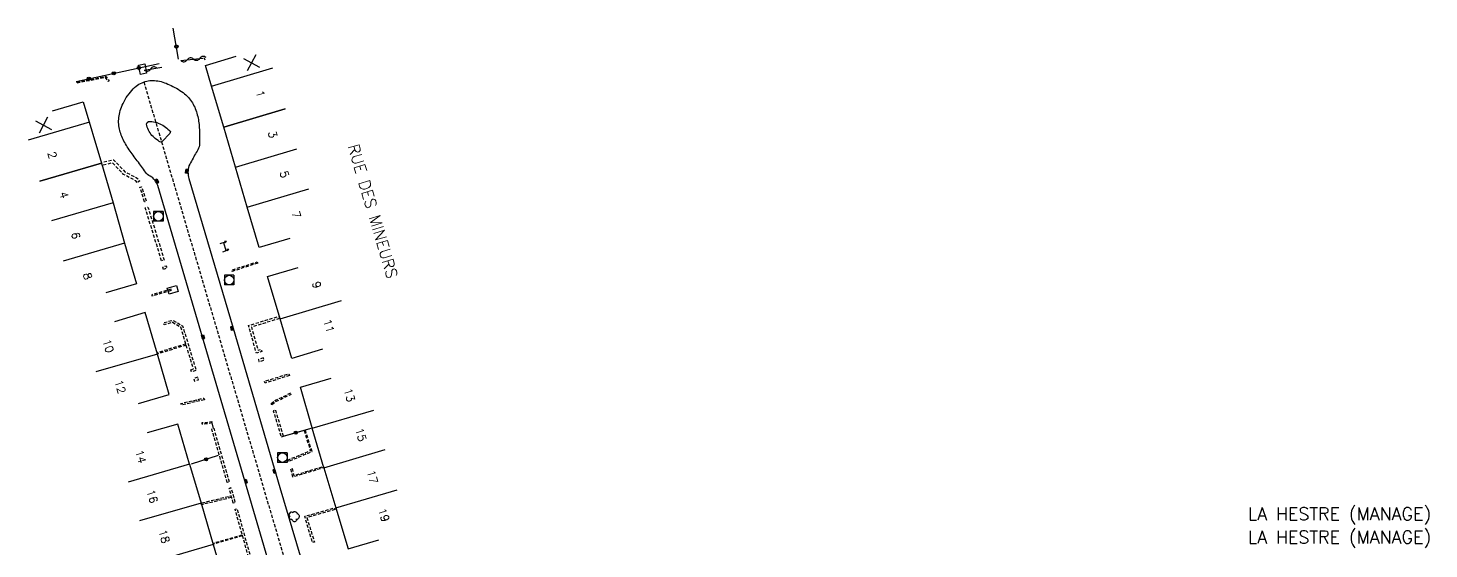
# Model space of a CAD drawing. Header units: millimetres. Extents: x 119599 to 140000, y 124063 to 129001.
# Drawn here: x 139270.6 to 139489.5, y 128746.3 to 128827.7 of the extents above; entities that cross this region are included whole.
import ezdxf
from ezdxf.enums import TextEntityAlignment as Align

# ---------------------------------------------------------------- set-up
doc = ezdxf.new("R2010")
doc.units = ezdxf.units.MM
doc.linetypes.add('DASHED', pattern=[0.75, 0.5, -0.25])
doc.layers.get('0').update_dxf_attribs({"linetype": 'CONTINUOUS'})
for name, color, linetype in [('W0001', 6, 'DASHED'), ('W0008', 7, 'CONTINUOUS'), ('W0017', 7, 'CONTINUOUS'), ('W0100', 7, 'CONTINUOUS'), ('W0105', 7, 'CONTINUOUS'), ('W0112', 1, 'DASHED'), ('W0300', 7, 'CONTINUOUS'), ('W0310', 3, 'CONTINUOUS'), ('W0322', 7, 'CONTINUOUS'), ('W0400', 7, 'CONTINUOUS'), ('W0420', 7, 'CONTINUOUS'), ('W0980', 7, 'CONTINUOUS'), ('W0989', 7, 'CONTINUOUS'), ('W0991', 7, 'CONTINUOUS'), ('W1102', 7, 'CONTINUOUS'), ('W1471', 7, 'CONTINUOUS')]:
    doc.layers.add(name, color=color, linetype=linetype)
doc.styles.get("Standard").update_dxf_attribs({"font": 'romans.shx', "width": 0.85})

# ---------------------------------------------------------------- blocks, each defined once
blk = doc.blocks.new('T400')
for p, q in [((-0.15, 0.3), (0.15, 0.3)), ((-0.15, -0.25), (-0.15, 0.3)), ((-0.15, 0.15), (0.15, 0.15)), ((-0.15, 0), (0.15, 0)), ((0.15, 0.3), (0.15, -0.25)), ((-0.15, -0.15), (0.15, -0.15)), ((-0.15, -0.25), (-0.15, -0.3)), ((-0.15, -0.3), (0.15, -0.3)), ((0.15, -0.3), (0.15, -0.25))]:
    blk.add_line(p, q)
blk = doc.blocks.new('T1471')
at = {"color": 0, "linetype": 'Continuous', "flags": 128}
blk.add_lwpolyline([(-0.75, -0.5), (-0.75, 0.5), (0.75, 0.5), (0.75, -0.5), (-0.75, -0.5)], dxfattribs=at)
blk = doc.blocks.new('t105o')
for p, q in [((-0.5, 0), (0.5, 0)), ((0.5, 0), (0.2, 0.1)), ((0.5, 0), (0.2, -0.1))]:
    blk.add_line(p, q)
blk = doc.blocks.new('T420')
for p, q in [((0.75, 0.75), (-0.75, 0.75)), ((-0.75, 0.75), (-0.75, -0.75)), ((0.75, 0.75), (0.75, -0.75)), ((0.75, -0.75), (-0.75, -0.75))]:
    blk.add_line(p, q)
blk.add_ellipse((0, 0), major_axis=(-0.53, 0.53), ratio=1, start_param=3.926991, end_param=10.210176)
blk = doc.blocks.new('T300')
for p, q in [((-0.8, 0.51), (-0.86, 0.34)), ((-0.86, 0.34), (-0.86, 0.17)), ((-0.86, 0.17), (-0.74, 0.06)), ((-0.69, 0.63), (-0.8, 0.51)), ((-0.8, -0.06), (-0.74, 0.06)), ((-0.74, 0.06), (-0.69, 0.11)), ((-0.57, 0.69), (-0.69, 0.63)), ((-0.46, 0.69), (-0.57, 0.69)), ((-0.29, 0.63), (-0.46, 0.69)), ((-0.29, 0.63), (-0.17, 0.74)), ((-0.23, 0.57), (-0.29, 0.63)), ((-0.17, 0.74), (-0.06, 0.8)), ((-0.06, 0.8), (0.06, 0.8)), ((0.06, 0.8), (0.23, 0.74)), ((0.23, 0.74), (0.34, 0.63)), ((0.34, 0.63), (0.4, 0.51)), ((0.46, 0.46), (0.34, 0.46)), ((0.4, 0.51), (0.4, 0.46)), ((0.57, 0.4), (0.46, 0.46)), ((0.57, 0.4), (0.69, 0.29)), ((0.69, 0.29), (0.74, 0.17)), ((0.74, 0.06), (0.69, -0.17)), ((0.74, 0.17), (0.74, 0.06)), ((-0.8, -0.17), (-0.8, -0.06)), ((-0.8, -0.23), (-0.8, -0.17)), ((-0.74, -0.34), (-0.8, -0.23)), ((-0.69, -0.4), (-0.74, -0.34)), ((-0.51, -0.46), (-0.69, -0.4)), ((-0.4, -0.46), (-0.51, -0.46)), ((-0.4, -0.46), (-0.34, -0.46)), ((-0.34, -0.46), (-0.34, -0.4)), ((-0.34, -0.51), (-0.34, -0.46)), ((-0.29, -0.63), (-0.34, -0.51)), ((-0.17, -0.74), (-0.29, -0.63)), ((-0.06, -0.8), (-0.17, -0.74)), ((0.06, -0.8), (-0.06, -0.8)), ((0.17, -0.74), (0.06, -0.8)), ((0.23, -0.69), (0.17, -0.74)), ((0.29, -0.46), (0.23, -0.46)), ((0.29, -0.63), (0.23, -0.69)), ((0.46, -0.4), (0.29, -0.46)), ((0.34, -0.51), (0.29, -0.63)), ((0.34, -0.51), (0.34, -0.46)), ((0.57, -0.34), (0.46, -0.4)), ((0.63, -0.29), (0.57, -0.34)), ((0.69, -0.17), (0.63, -0.29))]:
    blk.add_line(p, q)
blk = doc.blocks.new('t991o')
at = {"color": 0, "linetype": 'Continuous'}
for p, q in [((-1, 1), (1, -1)), ((-1, -1), (1, 1))]:
    blk.add_line(p, q, dxfattribs=at)
blk = doc.blocks.new('t322o')
at = {"color": 0, "linetype": 'Continuous'}
for radius in [0.25, 0.15]:
    blk.add_circle((0, 0), radius, dxfattribs=at)
blk = doc.blocks.new('t310o')
at = {"color": 0, "linetype": 'Continuous'}
for centre, start, end in [((-0.5, 0.38), 216.8699, 323.1304), ((0.5, -0.37), 36.8699, 143.1303)]:
    blk.add_arc(centre, 0.625, start, end, dxfattribs=at)

msp = doc.modelspace()

# ---------------------------------------------------------------- linework, layer by layer
at = {"layer": 'W0001', "flags": 128}
msp.add_lwpolyline([(139288.74, 128819.27), (139308.8, 128751.17), (139318.22, 128719.21), (139326.25, 128689.76), (139332.34, 128670.69), (139337.88, 128652.01), (139342.71, 128635.48), (139344.25, 128631.92), (139346.91, 128629.54), (139350.13, 128628.57), (139359.17, 128626.83), (139395.44, 128619.82), (139428.06, 128613.49)], dxfattribs=at)
at = {"layer": 'W0008', "flags": 128}
msp.add_lwpolyline([(139308.62, 128742.92), (139304.51, 128756.95), (139290.91, 128803.1), (139290.81, 128803.31), (139290.7, 128803.52), (139290.58, 128803.72), (139290.45, 128803.91), (139290.3, 128804.1), (139290.14, 128804.27), (139289.96, 128804.42), (139289.75, 128804.54), (139289.53, 128804.65), (139289.33, 128804.79), (139289.16, 128804.97), (139289.01, 128805.19), (139288.86, 128805.41), (139288.7, 128805.63), (139288.54, 128805.85), (139288.38, 128806.06), (139288.21, 128806.28), (139288.05, 128806.5), (139287.88, 128806.72), (139287.72, 128806.93), (139287.55, 128807.15), (139287.39, 128807.37), (139287.23, 128807.59), (139287.06, 128807.81), (139286.9, 128808.02), (139286.75, 128808.24), (139286.59, 128808.46), (139286.44, 128808.69), (139286.3, 128808.91), (139286.15, 128809.13), (139286.02, 128809.35), (139285.88, 128809.58), (139285.76, 128809.81), (139285.63, 128810.03), (139285.52, 128810.26), (139285.41, 128810.5), (139285.31, 128810.73), (139285.22, 128810.96), (139285.13, 128811.2), (139285.06, 128811.44), (139284.99, 128811.68), (139284.93, 128811.92), (139284.88, 128812.17), (139284.84, 128812.42), (139284.82, 128812.67), (139284.8, 128812.92), (139284.8, 128813.18), (139284.81, 128813.44), (139284.83, 128813.7), (139284.86, 128813.97), (139284.91, 128814.24), (139284.97, 128814.51), (139285.04, 128814.79), (139285.13, 128815.06), (139285.23, 128815.35), (139285.35, 128815.63), (139285.49, 128815.93), (139285.64, 128816.22), (139285.81, 128816.52), (139286, 128816.82), (139286.2, 128817.13), (139286.42, 128817.43), (139286.63, 128817.7), (139286.85, 128817.95), (139287.07, 128818.18), (139287.3, 128818.4), (139287.52, 128818.59), (139287.75, 128818.76), (139287.98, 128818.91), (139288.22, 128819.04), (139288.45, 128819.16), (139288.69, 128819.26), (139288.93, 128819.34), (139289.18, 128819.4), (139289.42, 128819.45), (139289.67, 128819.48), (139289.92, 128819.5), (139290.17, 128819.5), (139290.42, 128819.49), (139290.67, 128819.47), (139290.93, 128819.43), (139291.18, 128819.38), (139291.44, 128819.32), (139291.7, 128819.24), (139291.97, 128819.16), (139292.23, 128819.06), (139292.49, 128818.95), (139292.76, 128818.84), (139293.02, 128818.71), (139293.29, 128818.58), (139293.56, 128818.43), (139293.83, 128818.28), (139294.1, 128818.13), (139294.37, 128817.96), (139294.62, 128817.79), (139294.86, 128817.61), (139295.09, 128817.43), (139295.3, 128817.24), (139295.5, 128817.05), (139295.69, 128816.85), (139295.86, 128816.64), (139296.02, 128816.44), (139296.18, 128816.22), (139296.32, 128816.01), (139296.45, 128815.79), (139296.57, 128815.56), (139296.68, 128815.33), (139296.78, 128815.1), (139296.87, 128814.87), (139296.95, 128814.63), (139297.03, 128814.38), (139297.09, 128814.14), (139297.15, 128813.89), (139297.21, 128813.64), (139297.25, 128813.39), (139297.29, 128813.13), (139297.33, 128812.87), (139297.36, 128812.61), (139297.38, 128812.35), (139297.4, 128812.08), (139297.41, 128811.82), (139297.43, 128811.55), (139297.43, 128811.28), (139297.44, 128811.01), (139297.44, 128810.74), (139297.44, 128810.47), (139297.44, 128810.2), (139297.44, 128809.92), (139297.44, 128809.65), (139297.41, 128809.39), (139297.36, 128809.14), (139297.27, 128808.91), (139297.17, 128808.68), (139297.05, 128808.46), (139296.92, 128808.25), (139296.79, 128808.03), (139296.67, 128807.81), (139296.56, 128807.59), (139296.43, 128807.35), (139296.3, 128807.12), (139296.16, 128806.89), (139296.02, 128806.66), (139295.9, 128806.42), (139295.79, 128806.18), (139295.72, 128805.92), (139295.67, 128805.66), (139295.64, 128805.41), (139295.63, 128805.16), (139295.64, 128804.91), (139295.67, 128804.66), (139295.71, 128804.41), (139295.78, 128804.17), (139302.67, 128780.79), (139310, 128755.92), (139316.33, 128734.55)], dxfattribs=at)
msp.add_lwpolyline([(139291.36, 128809.84), (139291.15, 128809.96), (139290.95, 128810.12), (139290.73, 128810.27), (139290.53, 128810.42), (139290.34, 128810.58), (139290.17, 128810.75), (139290, 128810.93), (139289.85, 128811.12), (139289.71, 128811.32), (139289.58, 128811.53), (139289.47, 128811.75), (139289.36, 128811.98), (139289.27, 128812.22), (139289.19, 128812.45), (139289.17, 128812.68), (139289.27, 128812.92), (139289.48, 128813.07), (139289.72, 128813.1), (139289.98, 128813.08), (139290.24, 128813.04), (139290.5, 128812.99), (139290.75, 128812.93), (139290.99, 128812.85), (139291.23, 128812.75), (139291.46, 128812.64), (139291.68, 128812.52), (139291.9, 128812.38), (139292.11, 128812.23), (139292.31, 128812.06), (139292.5, 128811.88), (139292.72, 128811.71), (139292.88, 128811.53), (139292.82, 128811.23), (139291.62, 128809.97)], close=True, dxfattribs=at)
at = {"layer": 'W0017', "flags": 128}
msp.add_lwpolyline([(139299.64, 128765.14), (139299.4, 128766.01)], dxfattribs=at)
at = {"layer": 'W0100', "flags": 128}
for points in [[(139311.56, 128794.83), (139306.77, 128793.41), (139304.9, 128799.73), (139301.22, 128812.22), (139299.32, 128818.64), (139298.36, 128821.86), (139303.15, 128823.29)], [(139274.46, 128814.76), (139279.25, 128816.18), (139282.1, 128806.6), (139283.93, 128800.36), (139285.74, 128794.09), (139287.61, 128787.71), (139282.81, 128786.3)], [(139301.16, 128794.18), (139301.55, 128792.93)], [(139316.64, 128777.5), (139311.85, 128776.08), (139310.02, 128782.26), (139308.06, 128788.86), (139312.85, 128790.29)], [(139287.89, 128769.04), (139292.69, 128770.43), (139290.85, 128776.76), (139288.94, 128783.23), (139284.15, 128781.81)], [(139315.05, 128765.21), (139313.2, 128771.6), (139318, 128772.99)], [(139295.87, 128759.55), (139294.07, 128765.8), (139289.27, 128764.42)], [(139316.86, 128758.99), (139315.05, 128765.2)], [(139295.87, 128759.55), (139297.67, 128753.48), (139299.57, 128746.97), (139301.46, 128740.66), (139296.67, 128739.22)], [(139316.86, 128758.99), (139318.74, 128752.71), (139320.64, 128746.3), (139325.43, 128747.72)]]:
    msp.add_lwpolyline(points, dxfattribs=at)
at = {"layer": 'W0112', "flags": 128}
for points in [[(139298.13, 128823.1), (139298.24, 128822.75)], [(139308.62, 128769.04), (139309.29, 128769.54), (139311.71, 128770.68)], [(139309.38, 128769.36), (139311.8, 128770.5)], [(139308.74, 128768.88), (139309.41, 128769.38)], [(139308.97, 128767.88), (139308.97, 128767.88)]]:
    msp.add_lwpolyline(points, dxfattribs=at)
for points in [[(139278.24, 128819.23), (139282.82, 128820.15), (139283.31, 128819.44), (139283.18, 128819.34), (139282.75, 128819.97), (139278.27, 128819.07)], [(139287.67, 128803.54), (139287.51, 128803.81), (139285.56, 128804.83), (139283.85, 128806.62), (139282.23, 128806.24), (139282.12, 128806.69), (139284, 128807.13), (139285.84, 128805.2), (139287.85, 128804.16), (139288.07, 128803.77)], [(139288.86, 128800.53), (139288.13, 128802.82), (139288.39, 128802.91), (139289.12, 128800.61)], [(139291.51, 128791.33), (139288.96, 128799.59), (139289.38, 128799.72), (139291.92, 128791.45)], [(139291.83, 128789.98), (139291.68, 128790.33), (139292.19, 128790.55), (139292.34, 128790.19)], [(139306.52, 128790.97), (139302.55, 128789.68), (139302.49, 128789.89), (139306.46, 128791.18)], [(139292.99, 128786.9), (139289.96, 128786.02), (139290.01, 128785.86), (139293.04, 128786.74)], [(139296.08, 128774.31), (139296.48, 128774.42), (139294.51, 128780.94), (139293.2, 128781.69), (139291.91, 128781.32), (139291.81, 128781.64), (139293.24, 128782.05), (139294.79, 128781.17), (139296.9, 128774.19), (139296.17, 128773.98)], [(139309.93, 128782.3), (139305.54, 128780.97), (139306.57, 128777.36), (139307.06, 128777.49), (139307.15, 128777.13), (139306.31, 128776.91), (139305.09, 128781.22), (139309.82, 128782.66)], [(139295.34, 128778.14), (139290.92, 128776.78), (139290.85, 128777.01), (139295.27, 128778.37)], [(139307.45, 128776.15), (139306.63, 128775.93), (139306.72, 128775.58), (139307.54, 128775.79)], [(139297.16, 128773.15), (139296.51, 128772.93), (139296.64, 128772.53), (139297.3, 128772.75)], [(139311.5, 128773.39), (139307.69, 128772.23), (139307.6, 128772.51), (139311.41, 128773.68)], [(139298.2, 128769.62), (139294.61, 128768.77), (139294.54, 128769.04), (139298.13, 128769.88)], [(139308.74, 128768.88), (139308.62, 128769.04)], [(139309.38, 128769.36), (139309.29, 128769.54)], [(139299.41, 128766.01), (139298.61, 128765.83), (139297.84, 128765.82), (139297.83, 128766.06), (139298.58, 128766.07), (139299.35, 128766.24)], [(139310.54, 128763.9), (139309.33, 128768), (139308.96, 128767.9), (139310.18, 128763.79)], [(139301.77, 128756.69), (139299.35, 128765.09), (139299.66, 128765.17), (139302.08, 128756.77)], [(139313.77, 128764.8), (139314.77, 128761.65), (139311.27, 128760.18), (139311.34, 128760), (139315.01, 128761.53), (139313.96, 128764.86)], [(139311.89, 128758.88), (139312.16, 128757.79), (139316.8, 128759.2), (139316.86, 128759), (139312.02, 128757.53), (139311.69, 128758.83)], [(139302.7, 128753.47), (139302.08, 128755.73), (139302.34, 128755.88), (139302.35, 128755.89), (139302.99, 128753.55)], [(139302.42, 128754.33), (139297.74, 128753.2), (139297.67, 128753.48), (139302.35, 128754.6)], [(139318.56, 128752.44), (139314.22, 128751.2), (139315.37, 128747.35), (139315.1, 128747.27), (139313.86, 128751.4), (139318.49, 128752.71)], [(139305.3, 128744.29), (139302.99, 128752.51), (139303.28, 128752.6), (139305.59, 128744.37)], [(139304.08, 128748.33), (139299.62, 128747.06), (139299.57, 128747.22), (139304.03, 128748.49)]]:
    msp.add_lwpolyline(points, close=True, dxfattribs=at)
at = {"layer": 'W0310', "flags": 128}
for points in [[(139294.51, 128822.62), (139297.97, 128823.01)], [(139288.8, 128821.14), (139291.57, 128821.57)]]:
    msp.add_lwpolyline(points, dxfattribs=at)
at = {"layer": 'W0322', "flags": 128}
for points in [[(139294.17, 128822.83), (139293.33, 128827.7)], [(139278.18, 128819.36), (139291.14, 128822.17)], [(139310.48, 128763.92), (139314.88, 128765.15)], [(139310.54, 128763.9), (139314.54, 128765.08)], [(139300.36, 128760.91), (139296.12, 128759.55)]]:
    msp.add_lwpolyline(points, dxfattribs=at)
at = {"layer": 'W1102', "flags": 128}
for points in [[(139299.32, 128818.64), (139308.91, 128821.49)], [(139280.23, 128813.01), (139270.65, 128810.16)], [(139303.06, 128805.98), (139312.65, 128808.8)], [(139282.1, 128806.6), (139272.5, 128803.78)], [(139304.9, 128799.73), (139314.49, 128802.56)], [(139283.93, 128800.36), (139274.32, 128797.58)], [(139285.74, 128794.09), (139276.15, 128791.28)], [(139310.02, 128782.26), (139319.61, 128785.1)], [(139290.85, 128776.76), (139281.25, 128773.98)], [(139315.05, 128765.2), (139324.65, 128768)], [(139316.86, 128758.99), (139326.45, 128761.85)], [(139295.87, 128759.55), (139286.29, 128756.71)], [(139318.74, 128752.71), (139328.32, 128755.55)], [(139297.67, 128753.48), (139288.07, 128750.68)], [(139299.57, 128746.97), (139289.97, 128744.16)]]:
    msp.add_lwpolyline(points, dxfattribs=at)
for points in [[(139310.82, 128815.05), (139301.22, 128812.22)], [(139272.51, 128803.75), (139282.1, 128806.6)]]:
    msp.add_lwpolyline(points, close=True, dxfattribs=at)

# ---------------------------------------------------------------- block references
at = {"layer": 'W0105'}
for p, rotation in [((139301.16, 128794.18), 17.52888073570251), ((139301.55, 128792.93), 21.04791202817732)]:
    msp.add_blockref('t105o', p, dxfattribs=dict(at, rotation=rotation))
at = {"layer": 'W0300'}
msp.add_blockref('T300', (139312.27, 128751.35), dxfattribs=at)
at = {"layer": 'W0310'}
for p, rotation in [((139295.51, 128822.73), 6.37701914846802), ((139297.5, 128822.96), 6.37701914846802), ((139289.79, 128821.29), 8.872087676184819)]:
    msp.add_blockref('t310o', p, dxfattribs=dict(at, rotation=rotation))
at = {"layer": 'W0322'}
for p, rotation in [((139293.83, 128824.8), 99.79567938185306), ((139284.05, 128820.63), 12.19421106437349), ((139287.96, 128821.48), 12.19421106437349), ((139280.14, 128819.79), 12.19421106437349), ((139312.46, 128764.47), 16.47405178343837), ((139298.45, 128760.3), 197.7823093002626)]:
    msp.add_blockref('t322o', p, dxfattribs=dict(at, rotation=rotation))
at = {"layer": 'W0400'}
for p, rotation in [((139295.42, 128805.29), 177.7674095736358), ((139290.78, 128803.8), 31.15102494764875), ((139297.98, 128779.42), 16.42542670425226), ((139302.5, 128780.76), 190.3362390506097), ((139304.67, 128756.87), 16.34419768193158), ((139309.13, 128758.4), 196.4347786140504)]:
    msp.add_blockref('T400', p, dxfattribs=dict(at, rotation=rotation))
at = {"layer": 'W0420'}
for p in [(139291.02, 128798.28), (139302.07, 128788.31), (139310.39, 128760.58)]:
    msp.add_blockref('T420', p, dxfattribs=at)
at = {"layer": 'W0991'}
for p, rotation in [((139305.55, 128822.26), 286.677219873641), ((139273.05, 128812.53), 287.1475094339974)]:
    msp.add_blockref('t991o', p, dxfattribs=dict(at, rotation=rotation))
at = {"layer": 'W1471'}
for p, rotation in [((139288.53, 128821.28), 281.7559572682944), ((139293.26, 128786.79), 16.4254267072821)]:
    msp.add_blockref('T1471', p, dxfattribs=dict(at, rotation=rotation))

# ---------------------------------------------------------------- texts
at = {"layer": 'W0980'}
for p in [(139475.51, 128751.64), (139475.51, 128748.01)]:
    msp.add_text('LA HESTRE (MANAGE)', height=2, dxfattribs=at).set_placement(p, align=Align.MIDDLE)
at = {"layer": 'W0989'}
msp.add_text('RUE DES MINEURS', height=1.75, rotation=286.522, dxfattribs=at).set_placement((139324.52, 128799.08), align=Align.MIDDLE)
at = {"layer": 'W0991'}
for s, rotation, p in [('1', 286.5015, (139306.98, 128817.42)), ('3', 286.3648, (139308.86, 128811.07)), ('2', 286.2344, (139274.44, 128807.85)), ('5', 286.4519, (139310.69, 128804.84)), ('4', 285.9213, (139276.29, 128801.61)), ('7', 286.4392, (139312.55, 128798.55)), ('6', 286.1275, (139278.11, 128795.28)), ('8', 286.328, (139279.96, 128788.93)), ('9', 286.5793, (139315.75, 128787.56)), ('11', 286.4849, (139317.65, 128781.16)), ('10', 286.476, (139283.18, 128778.01)), ('12', 286.1609, (139285.05, 128771.65)), ('13', 286.1333, (139320.85, 128770.35)), ('15', 286.2471, (139322.65, 128764.16)), ('14', 286.069, (139288.25, 128760.74)), ('17', 284.5992, (139324.46, 128757.58)), ('16', 286.5163, (139290.06, 128754.52)), ('19', 288.6769, (139326.23, 128751.61)), ('18', 286.272, (139291.9, 128748.26))]:
    msp.add_text(s, height=1.25, rotation=rotation, dxfattribs=at).set_placement(p, align=Align.MIDDLE)

doc.saveas('drawing.dxf')
